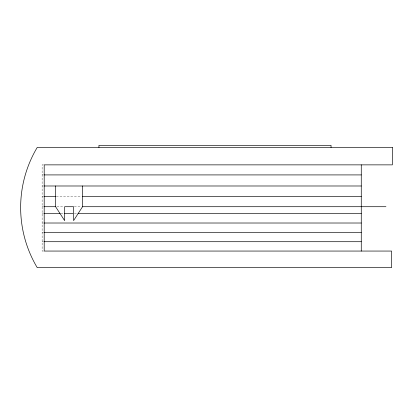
<?xml version="1.0" encoding="UTF-8"?>
<svg xmlns="http://www.w3.org/2000/svg" width="413" height="413" viewBox="0 0 413 413"><rect width="100%" height="100%" fill="white"/><g stroke="black" fill="none" stroke-linecap="round" stroke-linejoin="round"><path stroke-width="0.31" stroke-dasharray="2.06 1.55" d="M43.411 164.864L42.126 164.864L42.126 251.058L43.411 251.058M42.126 174.916L43.411 174.916M42.126 185.989L43.411 185.989M42.126 196.351L43.411 196.351M56.307 196.351L81.454 196.351M42.126 206.712L43.411 206.712M56.932 206.712L64.015 206.712M74.319 206.712L80.757 206.712M42.126 213.666L43.411 213.666M60.819 213.666L64.046 213.666M74.361 213.666L76.937 213.666M42.126 223.015L43.411 223.015M42.126 232.359L43.411 232.359M42.126 241.708L43.411 241.708"/><path stroke-width="0.62" d="M82.548 185.989L82.548 206.712L73.586 220.619L73.586 206.712L64.629 206.712L64.629 220.619L55.605 206.712L55.605 185.989M44.196 196.619L55.605 196.351M44.196 174.916L361.267 174.916M44.196 185.989L361.267 185.989M82.548 196.351L361.267 196.351M44.196 206.712L55.605 206.712M82.548 206.712L385.954 206.712M44.196 213.666L60.117 213.666M64.629 213.666L72.92 213.666M78.067 213.666L361.267 213.666M44.196 223.015L361.267 223.015M44.196 232.359L361.267 232.359M44.196 241.708L361.267 241.708M361.267 164.864L361.267 251.058M331.045 147.436L331.045 145.366L98.939 145.366L98.939 147.436M392.35 147.436L37.227 147.436A117.215 117.215 0 0 0 37.227 267.634L391.601 267.634L391.601 251.058L44.196 251.058L44.196 164.864L392.35 164.864L392.35 147.436"/></g></svg>
